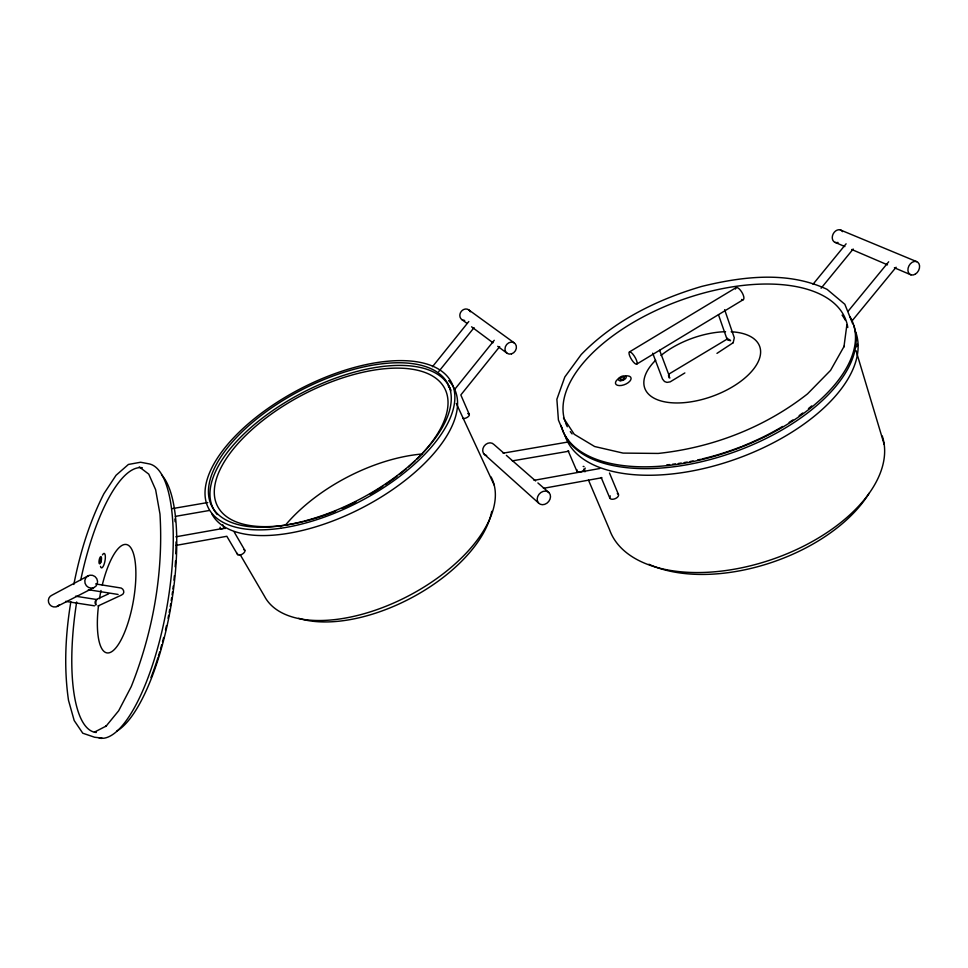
<?xml version="1.0" encoding="UTF-8"?>
<svg xmlns="http://www.w3.org/2000/svg" width="968" height="968" viewBox="0 0 968 968"><rect width="100%" height="100%" fill="white"/><g stroke="black" fill="none" stroke-linecap="round" stroke-linejoin="round"><path stroke-width="1.45" d="M846.855 324.945L843.951 346.907L844.241 346.12L830.556 370.381L807.506 393.891C764.684 427.541 712.242 447.7 658.192 453.435L623.065 453.097L594.642 446.526L574.254 434.293L563.497 417.982M726.98 339.127L727.416 338.231L727.029 339.175L668.755 374.156M70.858 601.745C65.461 634.258 63.755 667.617 68.498 700.312L74.197 720.555L82.776 733.212L94.658 737.253L103.515 738.269A139.38 43.221 -79.8 0 0 167.5 603.596A139.38 43.221 -79.8 0 0 149.604 463.974L140.626 462.244L128.417 464.446L116.051 475.276L103.915 493.68C89.371 522.224 79.969 553.115 73.834 584.478M716.961 353.38L733.2 342.708M733.175 342.745L734.301 337.796L724.633 309.7M432.478 366.703L468.814 321.509M438.734 371.555L474.054 327.656M454.694 389.414L494.249 340.3M499.682 346.629L460.829 394.944L469.286 414.425M813.047 284.217L846.105 243.815M821.106 288.222L853.195 249.03M848.186 311.151L888.685 261.796M851.864 321.11L896.102 267.228M684.86 372.946L670.171 381.864L666.964 382.396L664.532 381.525L662.535 379.105L652.698 353.175M636.702 364.125A7.103 2.069 58.9 0 0 632.854 354.167A7.103 2.069 58.9 0 0 629.66 355.8A7.103 2.069 58.9 0 0 636.702 364.125L743.267 299.669M629.43 351.941L736.104 287.629M96.921 599.579C94.719 600.063 96.824 608.34 95.336 603.754A3.267 3.11 65 0 1 95.711 600.547L96.098 599.591L108.622 593.844M88.657 575.549L52.078 595.139A6.219 6.026 51.4 0 0 49.646 604.504A6.219 6.026 51.4 0 0 59.326 604.697M94.453 732.123L106.468 725.903L105.814 726.472L118.677 710.754L131.237 686.627C152.956 632.068 163.58 572.754 159.974 514.044L155.63 489.723L148.757 474.126L139.235 466.891M56.846 606.585L93.727 587.697A6.595 6.316 55.5 0 0 94.997 576.565A6.595 6.316 55.5 0 0 84.821 580.619A6.595 6.316 55.5 0 0 93.727 587.697M98.046 605.968L121.617 595.005C125.767 593.323 123.444 587.515 119.439 587.757L95.614 583.934M98.312 605.92L99.28 605.69M543.435 488.32L601.89 477.732L601.152 477.551M175.934 545.42L226.827 536.284L237.583 554.543M534.046 480.322L599.676 468.536M175.873 536.816L224.806 528.117M175.353 516.38L209.1 510.523M512.314 460.877L568.748 451.233L568.095 450.725L576.819 471.005M172.437 508.599L207.745 502.537M503.106 453.169L566.703 442.243M852.735 323.881L844.834 304.279L827.071 289.347C787.746 270.871 742.577 276.424 701.727 286.419C657.078 299.536 613.93 320.856 581.199 354.566L564.816 376.976L556.878 399.276L558.415 420.027L561.839 428.195M65.63 601.382L94.549 605.835M75.564 596.215L95.747 599.374M88.342 589.718L118.084 594.449M840.43 229.96L916.611 261.602M835.239 242.436L844.87 246.562M851.755 249.502L887.523 264.833M894.396 267.773L910.912 274.839M468.536 309.724L514.165 342.829M462.051 319.718L466.806 323.264M471.561 326.809L492.978 342.769M497.733 346.314L507.244 353.405M504.098 453.375L493.958 444.506A6.885 5.796 -48.4 0 0 483.952 446.345A6.885 5.796 -48.4 0 0 486.662 455.565M506.349 455.347L535.631 480.963M537.893 482.935L549.159 492.785A7.381 6.026 -48.2 0 1 544.681 504.352A7.381 6.026 -48.2 0 1 537.712 496.548A7.381 6.026 -48.2 0 1 549.159 492.785M484.048 454.053L538.559 503.021M222.688 524.753L224.963 528.649M240.173 554.64L264.494 596.24A128.03 66.635 -27.7 0 0 409.21 595.514A128.03 66.635 -27.7 0 0 491.066 476.946M234.268 532.134L244.795 550.223M609.489 473.025L618.431 494.442M456.303 403.474L494.224 485.125M583.801 469.081L584.962 471.839M588.484 480.104L609.562 529.702A144.172 81.312 -19 0 0 772.113 559.407A144.172 81.312 -19 0 0 882.259 436.011M601.237 477.623L609.84 498.133M659.607 350.283L669.045 375.354M718.486 314.757L726.871 338.8C728.892 338.715 732.897 341.982 728.916 340.228A3.727 1.791 -17.5 0 1 727.537 339.901M856.051 350.706L884.22 444.506M669.275 375.959L669.045 377.714L669.868 377.944L668.961 376.322A3.678 1.174 60.2 0 0 668.416 375.729M617.294 493.523A4.671 2.589 -22.3 0 1 617.524 497.153A4.671 2.589 -22.3 0 1 611.57 499.21A4.671 2.589 -22.3 0 1 610.324 495.931M585.204 468.064A4.501 2.408 -22.9 0 1 580.292 471.936A4.501 2.408 -22.9 0 1 576.88 469.674M583.159 466.419A4.501 2.408 -22.9 0 1 584.031 466.588M838.046 242.448A6.776 5.179 -62.2 0 1 832.383 238.914A6.776 5.179 -62.2 0 1 835.723 230.892A6.776 5.179 -62.2 0 1 842.547 231.654M857.164 344.197A4.671 2.372 -16.8 0 1 856.499 346.762M855.736 332.109A154.287 78.771 -19.9 0 1 736.539 458.844A154.287 78.771 -19.9 0 1 565.251 436.205M811.704 405.907A150.33 76.206 -19.9 0 1 808.449 408.581M802.738 413.009A150.33 76.206 -19.9 0 1 799.144 415.623M792.949 419.918A150.33 76.206 -19.9 0 1 789.114 422.423M782.555 426.477A150.33 76.206 -19.9 0 1 742.262 446.248M740.871 446.805A150.33 76.206 -19.9 0 1 702.03 458.965M700.554 459.316A150.33 76.206 -19.9 0 1 697.589 459.981M693.124 460.925A150.33 76.206 -19.9 0 1 690.148 461.518M687.183 462.063A150.33 76.206 -19.9 0 1 684.219 462.583M681.266 463.055A150.33 76.206 -19.9 0 1 678.326 463.503M675.41 463.902A150.33 76.206 -19.9 0 1 672.518 464.265M669.638 464.592A150.33 76.206 -19.9 0 1 666.795 464.87M853.74 325.417A154.686 78.432 -19.9 0 1 731.433 453.024A154.686 78.432 -19.9 0 1 561.767 427.227M869.131 493.208A137.287 77.876 -18.9 0 1 648.911 564.259M243.73 549.655A4.199 2.057 -30 0 1 244.384 552.304A4.199 2.057 -30 0 1 239.749 555.087A4.199 2.057 -30 0 1 237.499 553.394M224.818 527.838A4.066 1.924 -29.9 0 1 221.248 528.831A4.066 1.924 -29.9 0 1 220.184 527.221M464.688 320.432A5.965 5.191 -54.7 0 1 459.836 315.81A5.965 5.191 -54.7 0 1 464.011 309.373A5.965 5.191 -54.7 0 1 470.303 311.781M468.996 413.989A4.053 1.972 -24.9 0 1 467.604 417.147A4.053 1.972 -24.9 0 1 462.68 418.37M467.738 413.578A4.053 1.972 -24.9 0 1 468.464 413.711M448.632 380.63A136.476 64.033 -27.4 0 1 370.853 503.13A136.476 64.033 -27.4 0 1 211.714 513.645M448.269 385.869A132.64 62.23 -27.4 0 1 450.592 389.656M217.268 514.54A132.797 62.061 -27.4 0 1 300.443 393.77A132.797 62.061 -27.4 0 1 450.931 390.769M303.226 521.631A127.945 59.786 -27.4 0 1 223.947 462.365A127.945 59.786 -27.4 0 1 394.968 368.142A127.945 59.786 -27.4 0 1 417.014 458.941M414.994 460.913A127.945 59.786 -27.4 0 1 408.569 466.806M406.318 468.742A127.945 59.786 -27.4 0 1 399.324 474.465M396.916 476.329A127.945 59.786 -27.4 0 1 385.288 484.69M382.844 486.311A127.945 59.786 -27.4 0 1 370.284 494.091M355.909 501.884A127.945 59.786 -27.4 0 1 342.382 508.248M335.618 511.092A127.945 59.786 -27.4 0 1 304.593 521.292M285.717 524.789A123.468 64.094 -27.6 0 1 421.963 454.016M491.732 511.334A121.956 63.864 -27.7 0 1 415.018 595.901A121.956 63.864 -27.7 0 1 298.701 618.31M102.257 585.059A55.055 16.88 -79.8 0 1 133.947 555.269A55.055 16.88 -79.8 0 1 117.854 645.245A55.055 16.88 -79.8 0 1 98.349 606.96M99.486 598.696A55.055 16.88 -79.8 0 1 101.023 590.48M102.451 554.906A7.369 2.178 -79.4 0 1 105.294 555.753A7.369 2.178 -79.4 0 1 103.612 565.554A7.369 2.178 -79.4 0 1 100.49 566.377M96.304 732.486A134.395 41.309 -79.8 0 1 76.678 601.975M80.731 580.014A134.395 41.309 -79.8 0 1 142.32 467.738M174.881 519.017A132.192 41.358 -79.8 0 1 175.135 521.655M176.031 541.911A132.192 41.358 -79.8 0 1 175.849 553.817M175.535 560.944A132.192 41.358 -79.8 0 1 175.16 566.776M174.409 575.67A132.192 41.358 -79.8 0 1 173.95 580.147M173.272 586.063A132.192 41.358 -79.8 0 1 172.909 588.955M172.522 591.859A132.192 41.358 -79.8 0 1 172.11 594.788M171.675 597.716A132.192 41.358 -79.8 0 1 171.215 600.656M170.743 603.609A132.192 41.358 -79.8 0 1 170.235 606.549M169.715 609.489A132.192 41.358 -79.8 0 1 169.182 612.417M168.626 615.333A132.192 41.358 -79.8 0 1 168.045 618.237M166.484 625.594A132.192 41.358 -79.8 0 1 165.468 630.071M163.653 637.501A132.192 41.358 -79.8 0 1 162.515 641.905M161.729 644.809A132.192 41.358 -79.8 0 1 160.519 649.105M159.696 651.924A132.192 41.358 -79.8 0 1 158.437 656.074M157.978 657.575A132.192 41.358 -79.8 0 1 150.947 677.588M161.535 474.889A133.971 41.926 -79.8 0 1 170.779 607.142A133.971 41.926 -79.8 0 1 116.789 731.082M102.051 738.354A139.38 43.221 -79.8 0 1 99.184 738.1M731.167 331.77A61.129 30.698 -20 0 1 751.628 371.422A61.129 30.698 -20 0 1 668.997 402.519A61.129 30.698 -20 0 1 655.687 360.193M660.987 355.45A61.129 30.698 -20 0 1 725.552 331.697M622.327 379.94A2.19 1.089 -21.7 0 1 623.912 379.42M625.703 375.886A8.264 4.114 -21.7 0 1 629.829 381.198A8.264 4.114 -21.7 0 1 617.439 385.288A8.264 4.114 -21.7 0 1 619.75 377.847M735.462 289.057A7.006 2.577 58.9 0 1 739.116 288.815A7.006 2.577 58.9 0 1 743.726 296.571A7.006 2.577 58.9 0 1 741.645 299.463M842.112 315.132A149.024 75.395 -20 0 1 845.173 320.021M572.088 433.918A149.29 75.153 -20 0 1 570.297 431.595M567.308 426.731A149.29 75.153 -20 0 1 565.59 422.931M565.118 421.637A149.29 75.153 -20 0 1 687.631 297.866A149.29 75.153 -20 0 1 847.786 327.499M849.989 316.705A154.795 78.323 -20 0 1 737.664 448.559A154.795 78.323 -20 0 1 561.016 425.448M100.914 559.468C99.595 566.486 99.353 555.862 100.914 559.468M118.048 594.291L118.048 594.291M915.329 274.138A7.236 5.36 -61.2 0 0 917.833 262.28A7.236 5.36 -61.2 0 0 908.081 268.233A7.236 5.36 -61.2 0 0 915.329 274.138M511.467 353.889A6.316 5.397 -54 0 0 515.23 343.761A6.316 5.397 -54 0 0 505.393 346.689A6.316 5.397 -54 0 0 511.467 353.889M281.773 525.697A132.943 61.916 -27.4 0 0 450.459 390.903A132.943 61.916 -27.4 0 0 257.355 418.43A132.943 61.916 -27.4 0 0 281.773 525.697M280.696 528.25A136.778 63.719 -27.4 0 0 454.004 389.451A136.778 63.719 -27.4 0 0 255.141 418.055A136.778 63.719 -27.4 0 0 280.696 528.25M100.745 562.42A3.69 1.089 -79.3 0 0 101.011 556.612A3.69 1.089 -79.3 0 0 98.99 561.597A3.69 1.089 -79.3 0 0 100.745 562.42M621.178 379.589A2.202 1.089 -21.7 0 0 624.396 377.762A2.202 1.089 -21.7 0 0 621.371 377.544A2.202 1.089 -21.7 0 0 621.178 379.589M620.173 380.739A4.138 2.057 -21.7 0 0 626.223 377.29A4.138 2.057 -21.7 0 0 620.548 376.879A4.138 2.057 -21.7 0 0 620.173 380.739"/></g></svg>
